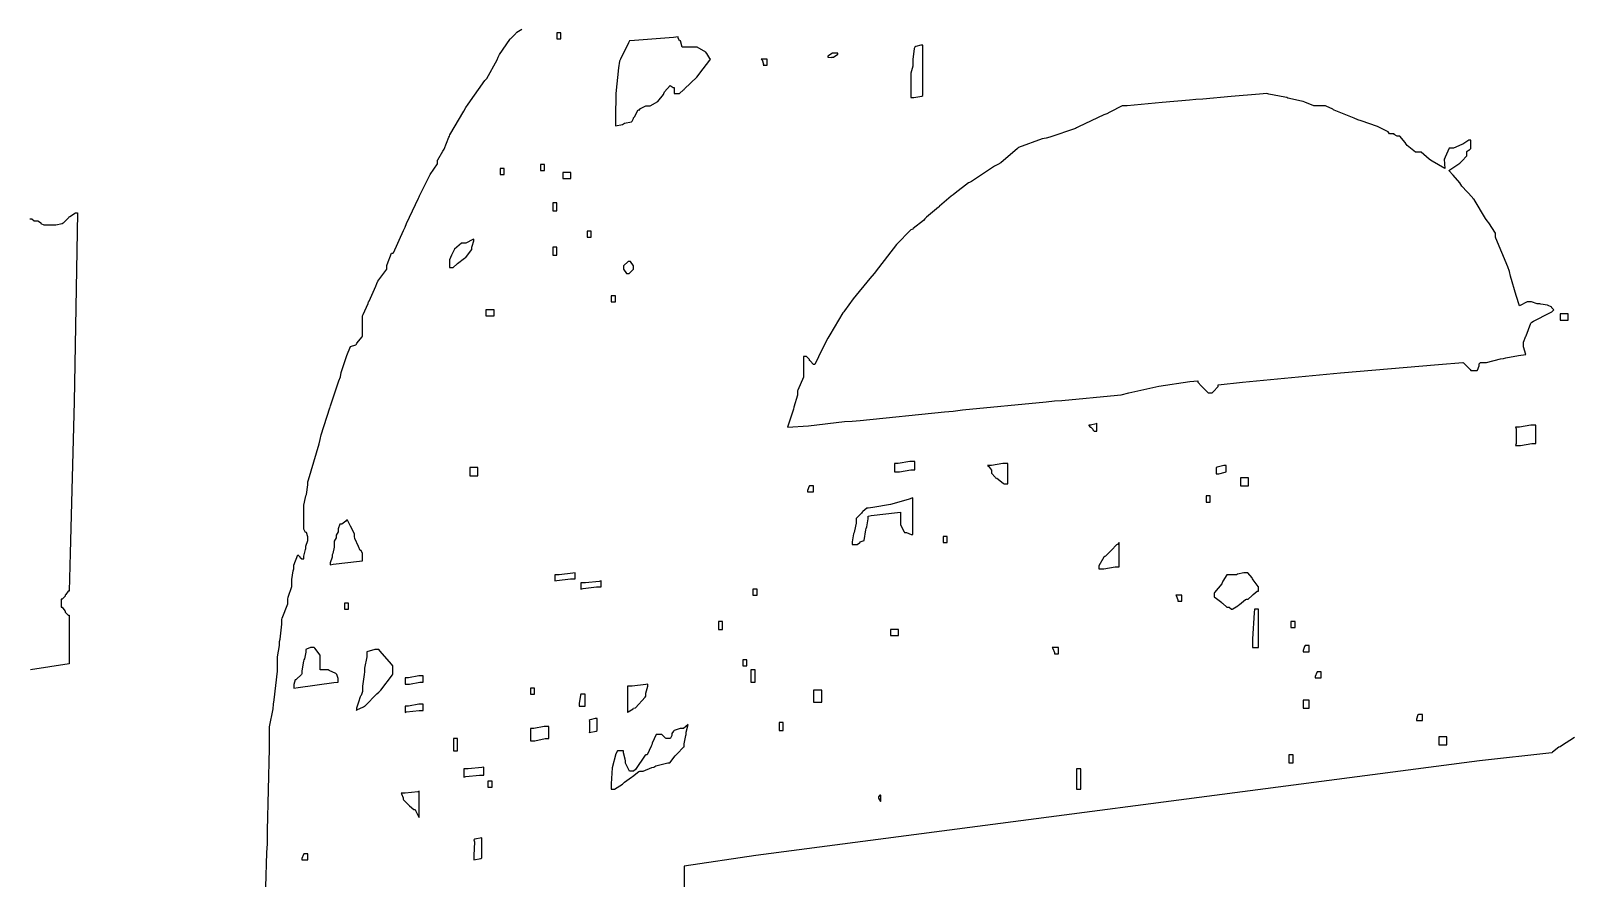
# Model space of a CAD drawing. Extents: x 58 to 299, y 50 to 312.
# Drawn here: x 105.55 to 132.45, y 174.17 to 188.95 of the extents above; entities that cross this region are included whole.
import ezdxf

# ---------------------------------------------------------------- set-up
doc = ezdxf.new("R2010")
doc.units = 0
doc.header["$MEASUREMENT"] = 0

msp = doc.modelspace()

# ---------------------------------------------------------------- linework, layer by layer
at = {"color": 40}
for points in [[(109.648, 174.008), (109.668, 174.617), (109.678, 174.765), (109.678, 175.001), (109.696, 175.707), (109.714, 176.43), (109.714, 176.671), (109.714, 176.804), (109.775, 177.122), (109.784, 177.201), (109.793, 177.28), (109.854, 177.777), (109.854, 177.94), (109.854, 178.029), (109.89, 178.227), (109.89, 178.293), (109.898, 178.337), (109.926, 178.597), (109.926, 178.682), (109.934, 178.7), (110.031, 178.952), (110.031, 179.035), (110.039, 179.071), (110.103, 179.257), (110.103, 179.317), (110.103, 179.379), (110.127, 179.529), (110.137, 179.564), (110.137, 179.626), (110.207, 179.81), (110.207, 179.81), (110.207, 179.81), (110.234, 179.776), (110.243, 179.776), (110.243, 179.768), (110.279, 179.74), (110.279, 179.74), (110.279, 179.74), (110.313, 179.74), (110.313, 179.74), (110.313, 179.784), (110.339, 179.9), (110.349, 179.917), (110.349, 179.961), (110.383, 180.06), (110.383, 180.093), (110.383, 180.121), (110.357, 180.199), (110.349, 180.199), (110.339, 180.199), (110.313, 180.253), (110.313, 180.269), (110.313, 180.305), (110.313, 180.384), (110.313, 180.41), (110.313, 180.464), (110.313, 180.584), (110.313, 180.622), (110.313, 180.676), (110.339, 180.808), (110.349, 180.835), (110.357, 180.861), (110.383, 181.026), (110.383, 181.081), (110.392, 181.117), (110.578, 181.743), (110.596, 181.821), (110.612, 181.901), (110.763, 182.37), (110.772, 182.386), (110.78, 182.404), (110.921, 182.845), (110.949, 182.915), (110.965, 182.987), (111.063, 183.286), (111.125, 183.444), (111.125, 183.444), (111.125, 183.444), (111.221, 183.472), (111.231, 183.48), (111.239, 183.498), (111.327, 183.613), (111.337, 183.621), (111.337, 183.709), (111.337, 183.908), (111.337, 183.974), (111.345, 184.001), (111.432, 184.194), (111.442, 184.22), (111.45, 184.23), (111.566, 184.495), (111.584, 184.539), (111.601, 184.583), (111.76, 184.788), (111.76, 184.856), (111.768, 184.874), (111.841, 185.068), (111.867, 185.068), (111.875, 185.077), (112.05, 185.465), (112.077, 185.525), (112.103, 185.587), (112.314, 186.028), (112.324, 186.054), (112.332, 186.072), (112.474, 186.363), (112.5, 186.407), (112.518, 186.443), (112.642, 186.629), (112.642, 186.69), (112.65, 186.7), (112.739, 186.849), (112.748, 186.866), (112.757, 186.884), (112.843, 187.096), (112.853, 187.113), (112.861, 187.131), (113.1, 187.547), (113.135, 187.608), (113.18, 187.67), (113.47, 188.084), (113.488, 188.101), (113.505, 188.119), (113.683, 188.445), (113.701, 188.49), (113.727, 188.534), (113.902, 188.798), (113.911, 188.806), (113.92, 188.816), (114.008, 188.904), (114.017, 188.913), (114.026, 188.922), (114.114, 188.975)], [(105.533, 185.667), (105.551, 185.667), (105.567, 185.667), (105.607, 185.631), (105.621, 185.631), (105.657, 185.631), (105.674, 185.631), (105.718, 185.607), (105.727, 185.597), (105.727, 185.589), (105.78, 185.561), (105.797, 185.561), (105.832, 185.561), (105.912, 185.561), (105.94, 185.561), (105.984, 185.561), (106.098, 185.589), (106.116, 185.597), (106.124, 185.607), (106.212, 185.693), (106.222, 185.702), (106.23, 185.711), (106.329, 185.773), (106.363, 185.773), (106.353, 185.112), (106.305, 182.474), (106.238, 179.837), (106.222, 179.175), (106.204, 179.175), (106.159, 179.115), (106.15, 179.105), (106.15, 179.088), (106.097, 179.035), (106.08, 179.035), (106.08, 179.035), (106.08, 178.999), (106.08, 178.999), (106.08, 178.973), (106.08, 178.915), (106.08, 178.894), (106.097, 178.894), (106.141, 178.832), (106.15, 178.822), (106.15, 178.806), (106.204, 178.752), (106.222, 178.752), (106.222, 178.542), (106.222, 178.066), (106.222, 177.906), (105.543, 177.801)], [(132.476, 176.619), (132.248, 176.477), (132.221, 176.459), (132.203, 176.451), (132.088, 176.363), (132.079, 176.353), (130.818, 176.213), (118.197, 174.564), (116.946, 174.378), (116.946, 174.202), (116.946, 173.805)]]:
    msp.add_lwpolyline(points, dxfattribs=at)
for points in [[(114.723, 188.806), (114.74, 188.806), (114.779, 188.806), (114.793, 188.806), (114.793, 188.834), (114.793, 188.893), (114.793, 188.913), (114.776, 188.913), (114.735, 188.913), (114.723, 188.913), (114.723, 188.886), (114.723, 188.827), (114.723, 188.806)], [(115.747, 187.289), (115.747, 187.289), (115.87, 187.317), (115.888, 187.325), (115.904, 187.335), (116.028, 187.361), (116.028, 187.361), (116.036, 187.371), (116.064, 187.416), (116.064, 187.431), (116.08, 187.449), (116.146, 187.572), (116.17, 187.572), (116.17, 187.59), (116.275, 187.642), (116.31, 187.642), (116.355, 187.642), (116.487, 187.714), (116.487, 187.714), (116.487, 187.714), (116.584, 187.838), (116.593, 187.854), (116.601, 187.882), (116.699, 187.995), (116.699, 187.995), (116.699, 187.995), (116.751, 187.96), (116.769, 187.96), (116.769, 187.934), (116.769, 187.875), (116.769, 187.854), (116.786, 187.854), (116.826, 187.854), (116.84, 187.854), (116.866, 187.854), (116.936, 187.916), (116.946, 187.924), (116.954, 187.934), (117.165, 188.137), (117.192, 188.171), (117.219, 188.207), (117.395, 188.437), (117.405, 188.454), (117.395, 188.463), (117.343, 188.552), (117.335, 188.56), (117.325, 188.578), (117.172, 188.666), (117.122, 188.666), (117.069, 188.666), (116.91, 188.666), (116.91, 188.666), (116.91, 188.666), (116.884, 188.772), (116.876, 188.772), (116.866, 188.772), (116.84, 188.826), (116.84, 188.842), (116.76, 188.834), (116.082, 188.782), (115.994, 188.772), (115.976, 188.738), (115.834, 188.455), (115.817, 188.419), (115.799, 188.305), (115.755, 187.854), (115.747, 187.431), (115.747, 187.289)], [(120.967, 188.666), (120.957, 188.64), (120.933, 188.448), (120.933, 188.383), (120.933, 188.331), (120.897, 188.211), (120.897, 188.171), (120.897, 188.127), (120.897, 188.028), (120.897, 187.995), (120.897, 187.942), (120.897, 187.824), (120.897, 187.784), (120.949, 187.784), (121.091, 187.81), (121.109, 187.818), (121.109, 188.039), (121.109, 188.535), (121.109, 188.7), (121.073, 188.7), (120.985, 188.675), (120.967, 188.666)], [(118.321, 188.347), (118.339, 188.347), (118.379, 188.347), (118.393, 188.347), (118.393, 188.375), (118.393, 188.434), (118.393, 188.454), (118.365, 188.454), (118.306, 188.454), (118.287, 188.454), (118.303, 188.445), (118.329, 188.365), (118.321, 188.347)], [(119.556, 188.56), (119.53, 188.56), (119.451, 188.508), (119.451, 188.49), (119.451, 188.49), (119.512, 188.481), (119.521, 188.49), (119.548, 188.49), (119.628, 188.543), (119.628, 188.56), (119.628, 188.56), (119.574, 188.56), (119.556, 188.56)], [(125.906, 182.845), (125.906, 182.819), (125.968, 182.748), (125.978, 182.739), (125.986, 182.731), (126.073, 182.643), (126.082, 182.633), (126.082, 182.633), (126.118, 182.633), (126.118, 182.633), (126.118, 182.633), (126.154, 182.633), (126.154, 182.633), (126.17, 182.651), (126.258, 182.745), (126.258, 182.775), (126.682, 182.819), (128.393, 182.983), (130.103, 183.128), (130.528, 183.162), (130.536, 183.154), (130.651, 183.039), (130.668, 183.021), (130.704, 183.021), (130.721, 183.021), (130.761, 183.021), (130.774, 183.021), (130.783, 183.031), (130.81, 183.104), (130.81, 183.128), (130.81, 183.137), (130.835, 183.162), (130.845, 183.162), (130.941, 183.162), (131.18, 183.224), (131.233, 183.232), (131.277, 183.242), (131.494, 183.282), (131.622, 183.304), (131.622, 183.304), (131.622, 183.304), (131.586, 183.436), (131.586, 183.48), (131.586, 183.516), (131.622, 183.621), (131.622, 183.621), (131.63, 183.63), (131.709, 183.851), (131.727, 183.867), (131.761, 183.885), (132.044, 184.027), (132.079, 184.044), (132.079, 184.044), (132.115, 184.08), (132.115, 184.08), (132.079, 184.114), (132.079, 184.127), (132, 184.164), (131.885, 184.178), (131.869, 184.186), (131.825, 184.186), (131.725, 184.22), (131.692, 184.22), (131.648, 184.22), (131.516, 184.15), (131.516, 184.15), (131.516, 184.15), (131.454, 184.332), (131.356, 184.671), (131.34, 184.749), (131.312, 184.829), (131.101, 185.333), (131.093, 185.349), (131.093, 185.421), (130.977, 185.597), (130.951, 185.631), (130.923, 185.675), (130.721, 186.004), (130.704, 186.02), (130.695, 186.038), (130.51, 186.241), (130.492, 186.267), (130.474, 186.294), (130.36, 186.431), (130.281, 186.513), (130.281, 186.513), (130.281, 186.513), (130.474, 186.637), (130.492, 186.655), (130.51, 186.673), (130.598, 186.765), (130.598, 186.796), (130.598, 186.796), (130.598, 186.832), (130.598, 186.832), (130.598, 186.841), (130.624, 186.866), (130.634, 186.866), (130.634, 186.866), (130.668, 186.894), (130.668, 186.902), (130.668, 186.938), (130.668, 187.016), (130.668, 187.042), (130.633, 187.042), (130.544, 186.982), (130.528, 186.972), (130.51, 186.964), (130.364, 186.902), (130.315, 186.902), (130.289, 186.902), (130.219, 186.744), (130.211, 186.726), (130.201, 186.709), (130.211, 186.549), (130.211, 186.549), (130.211, 186.549), (129.989, 186.673), (129.963, 186.69), (129.937, 186.708), (129.798, 186.832), (129.752, 186.832), (129.698, 186.832), (129.556, 186.946), (129.54, 186.972), (129.522, 187), (129.43, 187.113), (129.399, 187.113), (129.381, 187.113), (129.329, 187.14), (129.329, 187.149), (129.311, 187.149), (129.27, 187.149), (129.257, 187.149), (129.248, 187.149), (129.223, 187.185), (129.223, 187.185), (129.213, 187.194), (129.037, 187.277), (128.754, 187.379), (128.694, 187.395), (128.632, 187.423), (128.279, 187.563), (128.271, 187.572), (128.261, 187.581), (128.145, 187.634), (128.129, 187.642), (128.093, 187.642), (127.988, 187.642), (127.988, 187.642), (127.926, 187.642), (127.768, 187.705), (127.742, 187.714), (127.714, 187.723), (127.476, 187.775), (127.459, 187.784), (127.423, 187.793), (127.14, 187.846), (127.106, 187.854), (126.982, 187.846), (126.487, 187.802), (125.994, 187.758), (125.871, 187.748), (125.756, 187.74), (125.284, 187.696), (124.794, 187.652), (124.671, 187.642), (124.583, 187.642), (124.371, 187.529), (124.318, 187.501), (124.265, 187.485), (123.824, 187.273), (123.789, 187.255), (123.771, 187.246), (123.322, 187.096), (123.26, 187.078), (123.19, 187.062), (122.775, 186.912), (122.767, 186.902), (122.757, 186.894), (122.466, 186.647), (122.414, 186.619), (122.36, 186.585), (121.955, 186.32), (121.921, 186.303), (121.903, 186.294), (121.672, 186.118), (121.638, 186.09), (121.602, 186.064), (121.4, 185.888), (121.392, 185.878), (121.382, 185.87), (121.17, 185.695), (121.143, 185.667), (121.117, 185.641), (120.941, 185.5), (120.933, 185.491), (120.897, 185.474), (120.649, 185.222), (120.332, 184.813), (120.261, 184.715), (120.182, 184.627), (119.891, 184.274), (119.741, 184.062), (119.732, 184.044), (119.714, 184.027), (119.485, 183.647), (119.451, 183.585), (119.415, 183.525), (119.287, 183.264), (119.224, 183.128), (119.203, 183.128), (119.203, 183.128), (119.141, 183.189), (119.133, 183.198), (119.133, 183.216), (119.079, 183.268), (119.063, 183.268), (119.063, 183.268), (119.027, 183.268), (119.027, 183.268), (119.027, 183.198), (119.027, 183.039), (119.027, 182.985), (119.027, 182.907), (118.93, 182.678), (118.922, 182.669), (118.922, 182.59), (118.859, 182.386), (118.85, 182.35), (118.841, 182.316), (118.784, 182.14), (118.746, 182.033), (118.746, 182.033), (118.746, 182.033), (119.111, 182.059), (119.742, 182.131), (119.874, 182.14), (120.015, 182.149), (121.488, 182.299), (121.638, 182.316), (121.797, 182.334), (123.26, 182.476), (123.402, 182.492), (123.534, 182.502), (124.504, 182.59), (124.567, 182.598), (124.699, 182.634), (125.222, 182.748), (125.764, 182.829), (125.906, 182.845)], [(113.735, 186.443), (113.753, 186.443), (113.793, 186.443), (113.807, 186.443), (113.807, 186.471), (113.807, 186.53), (113.807, 186.549), (113.789, 186.549), (113.748, 186.549), (113.735, 186.549), (113.735, 186.523), (113.735, 186.464), (113.735, 186.443)], [(114.44, 186.513), (114.458, 186.513), (114.499, 186.513), (114.512, 186.513), (114.512, 186.541), (114.512, 186.6), (114.512, 186.619), (114.494, 186.619), (114.453, 186.619), (114.44, 186.619), (114.44, 186.593), (114.44, 186.534), (114.44, 186.513)], [(114.829, 186.373), (114.864, 186.373), (114.942, 186.373), (114.97, 186.373), (114.97, 186.4), (114.97, 186.46), (114.97, 186.479), (114.934, 186.479), (114.855, 186.479), (114.829, 186.479), (114.829, 186.453), (114.829, 186.393), (114.829, 186.373)], [(114.653, 185.808), (114.669, 185.808), (114.709, 185.808), (114.723, 185.808), (114.723, 185.844), (114.723, 185.923), (114.723, 185.95), (114.705, 185.95), (114.665, 185.95), (114.653, 185.95), (114.653, 185.915), (114.653, 185.835), (114.653, 185.808)], [(115.252, 185.349), (115.269, 185.349), (115.309, 185.349), (115.322, 185.349), (115.322, 185.377), (115.322, 185.436), (115.322, 185.455), (115.305, 185.455), (115.252, 185.455), (115.252, 185.455), (115.252, 185.429), (115.252, 185.37), (115.252, 185.349)], [(113.101, 185.244), (113.061, 185.244), (112.941, 185.138), (112.889, 185.032), (112.889, 185.032), (112.889, 185.032), (112.853, 184.953), (112.853, 184.926), (112.853, 184.9), (112.853, 184.84), (112.853, 184.82), (112.889, 184.82), (112.915, 184.82), (112.985, 184.883), (112.995, 184.892), (112.995, 184.892), (113.117, 184.98), (113.135, 184.996), (113.152, 185.014), (113.242, 185.134), (113.242, 185.172), (113.25, 185.19), (113.278, 185.284), (113.278, 185.315), (113.26, 185.306), (113.14, 185.244), (113.101, 185.244)], [(114.653, 185.032), (114.669, 185.032), (114.709, 185.032), (114.723, 185.032), (114.723, 185.068), (114.723, 185.146), (114.723, 185.172), (114.705, 185.172), (114.665, 185.172), (114.653, 185.172), (114.653, 185.172), (114.653, 185.068), (114.653, 185.032)], [(115.994, 184.926), (115.966, 184.926), (115.888, 184.847), (115.888, 184.82), (115.888, 184.793), (115.94, 184.715), (115.958, 184.715), (115.984, 184.715), (116.064, 184.793), (116.064, 184.82), (116.064, 184.847), (116.01, 184.926), (115.994, 184.926)], [(115.675, 184.22), (115.693, 184.22), (115.733, 184.22), (115.747, 184.22), (115.747, 184.248), (115.747, 184.307), (115.747, 184.326), (115.729, 184.326), (115.688, 184.326), (115.675, 184.326), (115.675, 184.3), (115.675, 184.241), (115.675, 184.22)], [(113.488, 183.974), (113.523, 183.974), (113.603, 183.974), (113.63, 183.974), (113.63, 184.001), (113.63, 184.06), (113.63, 184.08), (113.63, 184.08), (113.523, 184.08), (113.488, 184.08), (113.488, 184.054), (113.488, 183.994), (113.488, 183.974)], [(132.221, 183.903), (132.221, 183.903), (132.326, 183.903), (132.362, 183.903), (132.362, 183.931), (132.362, 183.99), (132.362, 184.01), (132.326, 184.01), (132.248, 184.01), (132.221, 184.01), (132.221, 183.983), (132.221, 183.924), (132.221, 183.903)], [(124.001, 182.069), (124.001, 182.061), (124.027, 182.033), (124.037, 182.033), (124.072, 181.997), (124.072, 181.989), (124.098, 181.963), (124.108, 181.963), (124.142, 181.963), (124.142, 181.999), (124.142, 182.077), (124.142, 182.104), (124.132, 182.095), (124.033, 182.069), (124.001, 182.069)], [(131.446, 181.717), (131.534, 181.717), (131.732, 181.751), (131.798, 181.751), (131.798, 181.831), (131.798, 182.01), (131.798, 182.069), (131.71, 182.069), (131.512, 182.033), (131.446, 182.033), (131.454, 182.007), (131.454, 181.752), (131.446, 181.717)], [(113.206, 181.187), (113.24, 181.187), (113.32, 181.187), (113.348, 181.187), (113.348, 181.223), (113.348, 181.302), (113.348, 181.328), (113.348, 181.328), (113.24, 181.328), (113.206, 181.328), (113.206, 181.293), (113.206, 181.215), (113.206, 181.187)], [(120.614, 181.258), (120.702, 181.258), (120.901, 181.292), (120.967, 181.292), (120.967, 181.328), (120.967, 181.408), (120.967, 181.434), (120.879, 181.434), (120.68, 181.398), (120.614, 181.398), (120.614, 181.398), (120.614, 181.293), (120.614, 181.258)], [(122.308, 181.258), (122.308, 181.231), (122.368, 181.161), (122.378, 181.151), (122.396, 181.143), (122.51, 181.055), (122.52, 181.045), (122.537, 181.045), (122.577, 181.045), (122.59, 181.045), (122.59, 181.133), (122.59, 181.332), (122.59, 181.398), (122.502, 181.398), (122.304, 181.364), (122.238, 181.364), (122.254, 181.355), (122.308, 181.282), (122.308, 181.258)], [(126.224, 181.222), (126.268, 181.222), (126.383, 181.249), (126.401, 181.258), (126.401, 181.285), (126.401, 181.344), (126.401, 181.364), (126.357, 181.364), (126.241, 181.337), (126.224, 181.328), (126.224, 181.302), (126.224, 181.242), (126.224, 181.222)], [(126.647, 181.011), (126.682, 181.011), (126.76, 181.011), (126.788, 181.011), (126.788, 181.047), (126.788, 181.125), (126.788, 181.151), (126.752, 181.151), (126.673, 181.151), (126.647, 181.151), (126.647, 181.117), (126.647, 181.038), (126.647, 181.011)], [(119.098, 180.905), (119.125, 180.905), (119.182, 180.905), (119.203, 180.905), (119.203, 180.932), (119.203, 180.992), (119.203, 181.011), (119.185, 181.011), (119.133, 181.011), (119.133, 181.011), (119.123, 181.003), (119.098, 180.929), (119.098, 180.905)], [(120.157, 180.622), (120.129, 180.622), (120.059, 180.562), (120.051, 180.552), (120.041, 180.535), (119.944, 180.442), (119.944, 180.41), (119.944, 180.358), (119.917, 180.227), (119.908, 180.199), (119.899, 180.173), (119.874, 180.034), (119.874, 179.987), (119.891, 179.987), (119.931, 179.987), (119.944, 179.987), (119.961, 179.987), (120.005, 180.014), (120.015, 180.023), (120.015, 180.032), (120.085, 180.057), (120.085, 180.057), (120.085, 180.057), (120.111, 180.243), (120.121, 180.269), (120.129, 180.297), (120.157, 180.436), (120.157, 180.482), (120.209, 180.491), (120.667, 180.544), (120.72, 180.552), (120.72, 180.508), (120.72, 180.409), (120.72, 180.376), (120.72, 180.332), (120.781, 180.209), (120.79, 180.199), (120.825, 180.199), (120.905, 180.163), (120.933, 180.163), (120.933, 180.323), (120.933, 180.68), (120.933, 180.799), (120.852, 180.773), (120.544, 180.684), (120.235, 180.632), (120.157, 180.622)], [(126.048, 180.728), (126.064, 180.728), (126.104, 180.728), (126.118, 180.728), (126.118, 180.756), (126.118, 180.815), (126.118, 180.835), (126.1, 180.835), (126.06, 180.835), (126.048, 180.835), (126.048, 180.808), (126.048, 180.749), (126.048, 180.728)], [(110.949, 180.34), (110.939, 180.34), (110.913, 180.261), (110.913, 180.233), (110.913, 180.207), (110.878, 180.15), (110.878, 180.129), (110.878, 180.103), (110.842, 180.043), (110.842, 180.023), (110.842, 180.023), (110.842, 179.987), (110.842, 179.987), (110.842, 179.943), (110.816, 179.828), (110.808, 179.81), (110.808, 179.766), (110.772, 179.667), (110.772, 179.634), (110.824, 179.644), (111.283, 179.696), (111.337, 179.704), (111.337, 179.732), (111.337, 179.791), (111.337, 179.81), (111.337, 179.828), (111.31, 179.881), (111.301, 179.881), (111.292, 179.881), (111.265, 179.953), (111.265, 179.953), (111.265, 179.953), (111.204, 180.094), (111.195, 180.129), (111.195, 180.173), (111.125, 180.305), (111.125, 180.305), (111.125, 180.305), (111.071, 180.41), (111.055, 180.41), (111.045, 180.394), (110.972, 180.34), (110.949, 180.34)], [(121.462, 180.023), (121.478, 180.023), (121.518, 180.023), (121.532, 180.023), (121.532, 180.05), (121.532, 180.11), (121.532, 180.129), (121.514, 180.129), (121.474, 180.129), (121.462, 180.129), (121.462, 180.103), (121.462, 180.043), (121.462, 180.023)], [(124.495, 179.987), (124.485, 179.979), (124.398, 179.891), (124.39, 179.881), (124.38, 179.873), (124.292, 179.786), (124.284, 179.776), (124.266, 179.768), (124.178, 179.615), (124.178, 179.564), (124.266, 179.564), (124.465, 179.6), (124.531, 179.6), (124.531, 179.706), (124.531, 179.944), (124.531, 180.023), (124.531, 180.023), (124.503, 179.987), (124.495, 179.987)], [(114.689, 179.352), (114.723, 179.361), (114.961, 179.388), (115.042, 179.388), (115.042, 179.415), (115.042, 179.474), (115.042, 179.494), (115.006, 179.485), (114.767, 179.458), (114.689, 179.458), (114.689, 179.432), (114.689, 179.372), (114.689, 179.352)], [(126.188, 179.071), (126.205, 179.062), (126.321, 178.974), (126.33, 178.965), (126.339, 178.956), (126.41, 178.894), (126.435, 178.894), (126.453, 178.894), (126.493, 178.858), (126.507, 178.858), (126.515, 178.868), (126.602, 178.92), (126.611, 178.929), (126.629, 178.938), (126.735, 179.027), (126.753, 179.035), (126.78, 179.035), (126.85, 179.097), (126.86, 179.105), (126.868, 179.115), (126.939, 179.175), (126.964, 179.175), (126.964, 179.175), (126.964, 179.211), (126.964, 179.211), (126.964, 179.211), (126.964, 179.247), (126.964, 179.247), (126.954, 179.257), (126.868, 179.371), (126.86, 179.388), (126.85, 179.405), (126.777, 179.494), (126.753, 179.494), (126.709, 179.494), (126.594, 179.468), (126.577, 179.458), (126.577, 179.458), (126.469, 179.458), (126.435, 179.458), (126.409, 179.458), (126.339, 179.345), (126.33, 179.317), (126.321, 179.301), (126.197, 179.15), (126.188, 179.141), (126.188, 179.141), (126.188, 179.105), (126.188, 179.105), (126.188, 179.071)], [(115.146, 179.211), (115.181, 179.221), (115.419, 179.247), (115.499, 179.247), (115.499, 179.273), (115.499, 179.332), (115.499, 179.352), (115.463, 179.343), (115.225, 179.317), (115.146, 179.317), (115.146, 179.291), (115.146, 179.232), (115.146, 179.211)], [(118.145, 179.105), (118.163, 179.105), (118.203, 179.105), (118.217, 179.105), (118.217, 179.132), (118.217, 179.192), (118.217, 179.211), (118.199, 179.211), (118.157, 179.211), (118.145, 179.211), (118.145, 179.185), (118.145, 179.126), (118.145, 179.105)], [(111.019, 178.858), (111.035, 178.858), (111.075, 178.858), (111.089, 178.858), (111.089, 178.886), (111.089, 178.945), (111.089, 178.965), (111.071, 178.965), (111.031, 178.965), (111.019, 178.965), (111.019, 178.938), (111.019, 178.879), (111.019, 178.858)], [(125.553, 178.999), (125.571, 178.999), (125.611, 178.999), (125.625, 178.999), (125.625, 179.027), (125.625, 179.086), (125.625, 179.105), (125.597, 179.105), (125.538, 179.105), (125.519, 179.105), (125.527, 179.097), (125.553, 179.024), (125.553, 178.999)], [(117.545, 178.506), (117.562, 178.506), (117.602, 178.506), (117.615, 178.506), (117.615, 178.542), (117.615, 178.62), (117.615, 178.646), (117.598, 178.646), (117.558, 178.646), (117.545, 178.646), (117.545, 178.612), (117.545, 178.533), (117.545, 178.506)], [(126.86, 178.189), (126.886, 178.189), (126.944, 178.189), (126.964, 178.189), (126.964, 178.357), (126.964, 178.733), (126.964, 178.858), (126.946, 178.858), (126.906, 178.858), (126.894, 178.858), (126.884, 178.798), (126.86, 178.342), (126.86, 178.189)], [(127.529, 178.542), (127.546, 178.542), (127.586, 178.542), (127.599, 178.542), (127.599, 178.568), (127.599, 178.627), (127.599, 178.646), (127.581, 178.646), (127.542, 178.646), (127.529, 178.646), (127.529, 178.62), (127.529, 178.562), (127.529, 178.542)], [(120.544, 178.399), (120.578, 178.399), (120.658, 178.399), (120.686, 178.399), (120.686, 178.427), (120.686, 178.486), (120.686, 178.506), (120.686, 178.506), (120.578, 178.506), (120.544, 178.506), (120.544, 178.479), (120.544, 178.42), (120.544, 178.399)], [(110.349, 178.153), (110.349, 178.109), (110.322, 177.994), (110.313, 177.976), (110.304, 177.95), (110.279, 177.785), (110.279, 177.73), (110.269, 177.721), (110.181, 177.633), (110.173, 177.624), (110.163, 177.624), (110.137, 177.545), (110.137, 177.517), (110.137, 177.517), (110.137, 177.483), (110.137, 177.483), (110.216, 177.493), (110.833, 177.58), (110.913, 177.588), (110.913, 177.588), (110.913, 177.624), (110.913, 177.624), (110.913, 177.651), (110.887, 177.721), (110.878, 177.73), (110.869, 177.739), (110.754, 177.792), (110.736, 177.8), (110.701, 177.8), (110.596, 177.8), (110.596, 177.8), (110.596, 177.8), (110.596, 177.96), (110.596, 178.012), (110.596, 178.056), (110.506, 178.18), (110.49, 178.189), (110.455, 178.189), (110.428, 178.189), (110.357, 178.162), (110.349, 178.153)], [(111.408, 178.117), (111.408, 178.029), (111.372, 177.83), (111.372, 177.764), (111.362, 177.72), (111.337, 177.516), (111.337, 177.447), (111.337, 177.421), (111.31, 177.351), (111.301, 177.341), (111.292, 177.333), (111.265, 177.235), (111.265, 177.235), (111.265, 177.235), (111.231, 177.13), (111.231, 177.094), (111.239, 177.104), (111.354, 177.157), (111.372, 177.165), (111.38, 177.175), (111.583, 177.385), (111.618, 177.411), (111.653, 177.447), (111.857, 177.713), (111.867, 177.73), (111.867, 177.73), (111.867, 177.764), (111.867, 177.764), (111.867, 177.792), (111.867, 177.851), (111.867, 177.87), (111.839, 177.898), (111.645, 178.127), (111.618, 178.153), (111.601, 178.153), (111.56, 178.153), (111.548, 178.153), (111.548, 178.153), (111.408, 178.117), (111.408, 178.117)], [(123.402, 178.083), (123.419, 178.083), (123.458, 178.083), (123.472, 178.083), (123.472, 178.11), (123.472, 178.169), (123.472, 178.189), (123.445, 178.189), (123.385, 178.189), (123.366, 178.189), (123.375, 178.171), (123.402, 178.104), (123.402, 178.083)], [(127.742, 178.117), (127.768, 178.117), (127.825, 178.117), (127.846, 178.117), (127.846, 178.145), (127.846, 178.204), (127.846, 178.223), (127.828, 178.223), (127.788, 178.223), (127.776, 178.223), (127.766, 178.206), (127.742, 178.14), (127.742, 178.117)], [(117.968, 177.87), (117.986, 177.87), (118.026, 177.87), (118.04, 177.87), (118.04, 177.898), (118.04, 177.957), (118.04, 177.976), (118.022, 177.976), (117.981, 177.976), (117.968, 177.976), (117.968, 177.95), (117.968, 177.891), (117.968, 177.87)], [(112.077, 177.553), (112.156, 177.553), (112.335, 177.588), (112.396, 177.588), (112.396, 177.615), (112.396, 177.675), (112.396, 177.694), (112.316, 177.694), (112.136, 177.66), (112.077, 177.66), (112.077, 177.633), (112.077, 177.574), (112.077, 177.553)], [(115.958, 177.058), (115.966, 177.068), (116.054, 177.122), (116.064, 177.13), (116.098, 177.14), (116.266, 177.324), (116.276, 177.341), (116.276, 177.395), (116.31, 177.515), (116.31, 177.553), (116.275, 177.545), (116.036, 177.517), (115.958, 177.517), (115.958, 177.403), (115.958, 177.146), (115.958, 177.058)], [(118.11, 177.588), (118.127, 177.588), (118.167, 177.588), (118.181, 177.588), (118.181, 177.642), (118.181, 177.762), (118.181, 177.8), (118.163, 177.8), (118.123, 177.8), (118.11, 177.8), (118.11, 177.748), (118.11, 177.628), (118.11, 177.588)], [(127.952, 177.66), (127.978, 177.66), (128.038, 177.66), (128.058, 177.66), (128.058, 177.686), (128.058, 177.745), (128.058, 177.764), (128.04, 177.764), (128, 177.764), (127.988, 177.764), (127.978, 177.756), (127.952, 177.684), (127.952, 177.66)], [(114.264, 177.377), (114.282, 177.377), (114.322, 177.377), (114.336, 177.377), (114.336, 177.405), (114.336, 177.464), (114.336, 177.483), (114.318, 177.483), (114.277, 177.483), (114.264, 177.483), (114.264, 177.457), (114.264, 177.397), (114.264, 177.377)], [(115.112, 177.165), (115.138, 177.165), (115.197, 177.165), (115.218, 177.165), (115.218, 177.219), (115.218, 177.338), (115.218, 177.377), (115.2, 177.377), (115.159, 177.377), (115.146, 177.377), (115.136, 177.36), (115.112, 177.214), (115.112, 177.165)], [(119.203, 177.235), (119.237, 177.235), (119.318, 177.235), (119.345, 177.235), (119.345, 177.289), (119.345, 177.409), (119.345, 177.447), (119.345, 177.447), (119.237, 177.447), (119.203, 177.447), (119.203, 177.395), (119.203, 177.275), (119.203, 177.235)], [(127.742, 177.13), (127.768, 177.13), (127.825, 177.13), (127.846, 177.13), (127.846, 177.166), (127.846, 177.245), (127.846, 177.271), (127.82, 177.271), (127.761, 177.271), (127.742, 177.271), (127.742, 177.236), (127.742, 177.158), (127.742, 177.13)], [(112.077, 177.058), (112.103, 177.068), (112.323, 177.094), (112.396, 177.094), (112.396, 177.122), (112.396, 177.181), (112.396, 177.201), (112.316, 177.201), (112.136, 177.165), (112.077, 177.165), (112.077, 177.139), (112.077, 177.079), (112.077, 177.058)], [(129.716, 176.918), (129.742, 176.918), (129.801, 176.918), (129.822, 176.918), (129.822, 176.946), (129.822, 177.005), (129.822, 177.024), (129.804, 177.024), (129.764, 177.024), (129.752, 177.024), (129.742, 177.016), (129.716, 176.943), (129.716, 176.918)], [(114.264, 176.565), (114.343, 176.565), (114.522, 176.601), (114.583, 176.601), (114.583, 176.655), (114.583, 176.773), (114.583, 176.812), (114.502, 176.812), (114.323, 176.778), (114.264, 176.778), (114.264, 176.725), (114.264, 176.605), (114.264, 176.565)], [(115.288, 176.706), (115.288, 176.706), (115.411, 176.734), (115.429, 176.742), (115.429, 176.795), (115.429, 176.915), (115.429, 176.954), (115.393, 176.954), (115.305, 176.928), (115.288, 176.918), (115.296, 176.901), (115.296, 176.734), (115.288, 176.706)], [(115.675, 175.719), (115.728, 175.719), (115.87, 175.808), (115.888, 175.824), (115.904, 175.842), (116.028, 175.93), (116.028, 175.93), (116.046, 175.94), (116.152, 176.028), (116.17, 176.036), (116.231, 176.036), (116.381, 176.098), (116.417, 176.106), (116.451, 176.124), (116.663, 176.177), (116.663, 176.177), (116.698, 176.177), (116.787, 176.302), (116.805, 176.319), (116.822, 176.337), (116.936, 176.451), (116.946, 176.459), (116.946, 176.513), (116.972, 176.655), (116.982, 176.671), (116.982, 176.716), (117.016, 176.848), (117.016, 176.848), (117.016, 176.848), (116.936, 176.778), (116.91, 176.778), (116.874, 176.778), (116.786, 176.751), (116.769, 176.742), (116.76, 176.734), (116.733, 176.688), (116.733, 176.671), (116.733, 176.655), (116.707, 176.611), (116.699, 176.601), (116.663, 176.601), (116.663, 176.601), (116.629, 176.601), (116.629, 176.601), (116.619, 176.611), (116.566, 176.663), (116.557, 176.671), (116.523, 176.671), (116.523, 176.671), (116.487, 176.671), (116.487, 176.671), (116.459, 176.671), (116.389, 176.523), (116.381, 176.495), (116.371, 176.469), (116.3, 176.319), (116.276, 176.319), (116.266, 176.31), (116.098, 176.064), (116.064, 176.036), (116.028, 176.036), (115.994, 176.036), (115.984, 176.046), (115.923, 176.171), (115.923, 176.213), (115.914, 176.24), (115.888, 176.352), (115.888, 176.389), (115.852, 176.389), (115.834, 176.389), (115.794, 176.389), (115.781, 176.389), (115.754, 176.337), (115.688, 176.094), (115.675, 175.813), (115.675, 175.719)], [(118.604, 176.742), (118.62, 176.742), (118.66, 176.742), (118.674, 176.742), (118.674, 176.778), (118.674, 176.856), (118.674, 176.882), (118.656, 176.882), (118.604, 176.882), (118.604, 176.882), (118.604, 176.848), (118.604, 176.769), (118.604, 176.742)], [(112.925, 176.389), (112.941, 176.389), (112.981, 176.389), (112.995, 176.389), (112.995, 176.443), (112.995, 176.562), (112.995, 176.601), (112.977, 176.601), (112.937, 176.601), (112.925, 176.601), (112.925, 176.549), (112.925, 176.429), (112.925, 176.389)], [(130.105, 176.495), (130.105, 176.495), (130.21, 176.495), (130.245, 176.495), (130.245, 176.531), (130.245, 176.609), (130.245, 176.635), (130.21, 176.635), (130.131, 176.635), (130.105, 176.635), (130.105, 176.635), (130.105, 176.531), (130.105, 176.495)], [(127.493, 176.177), (127.511, 176.177), (127.551, 176.177), (127.565, 176.177), (127.565, 176.213), (127.565, 176.293), (127.565, 176.319), (127.547, 176.319), (127.506, 176.319), (127.493, 176.319), (127.493, 176.284), (127.493, 176.204), (127.493, 176.177)], [(113.101, 175.93), (113.135, 175.94), (113.374, 175.966), (113.454, 175.966), (113.454, 176.002), (113.454, 176.08), (113.454, 176.106), (113.418, 176.098), (113.18, 176.072), (113.101, 176.072), (113.101, 176.038), (113.101, 175.957), (113.101, 175.93)], [(123.789, 175.719), (123.807, 175.719), (123.847, 175.719), (123.861, 175.719), (123.861, 175.808), (123.861, 176.006), (123.861, 176.072), (123.843, 176.072), (123.802, 176.072), (123.789, 176.072), (123.789, 175.984), (123.789, 175.785), (123.789, 175.719)], [(112.043, 175.543), (112.051, 175.534), (112.138, 175.446), (112.147, 175.437), (112.156, 175.428), (112.229, 175.367), (112.254, 175.367), (112.262, 175.349), (112.314, 175.242), (112.324, 175.224), (112.324, 175.34), (112.324, 175.598), (112.324, 175.683), (112.298, 175.675), (112.079, 175.647), (112.007, 175.647), (112.015, 175.639), (112.043, 175.568), (112.043, 175.543)], [(113.524, 175.754), (113.541, 175.754), (113.581, 175.754), (113.594, 175.754), (113.594, 175.781), (113.594, 175.84), (113.594, 175.86), (113.576, 175.86), (113.537, 175.86), (113.524, 175.86), (113.524, 175.834), (113.524, 175.774), (113.524, 175.754)], [(120.367, 175.613), (120.358, 175.613), (120.333, 175.587), (120.333, 175.577), (120.333, 175.561), (120.367, 175.507), (120.367, 175.507), (120.374, 175.51), (120.378, 175.607), (120.367, 175.613)], [(113.278, 174.485), (113.278, 174.485), (113.4, 174.511), (113.418, 174.519), (113.418, 174.607), (113.418, 174.806), (113.418, 174.872), (113.418, 174.872), (113.294, 174.847), (113.278, 174.837), (113.286, 174.803), (113.278, 174.564), (113.278, 174.485)], [(110.279, 174.485), (110.305, 174.485), (110.363, 174.485), (110.383, 174.485), (110.383, 174.511), (110.383, 174.57), (110.383, 174.589), (110.366, 174.589), (110.326, 174.589), (110.313, 174.589), (110.304, 174.581), (110.279, 174.509), (110.279, 174.485)]]:
    msp.add_lwpolyline(points, close=True, dxfattribs=at)

doc.saveas('drawing.dxf')
